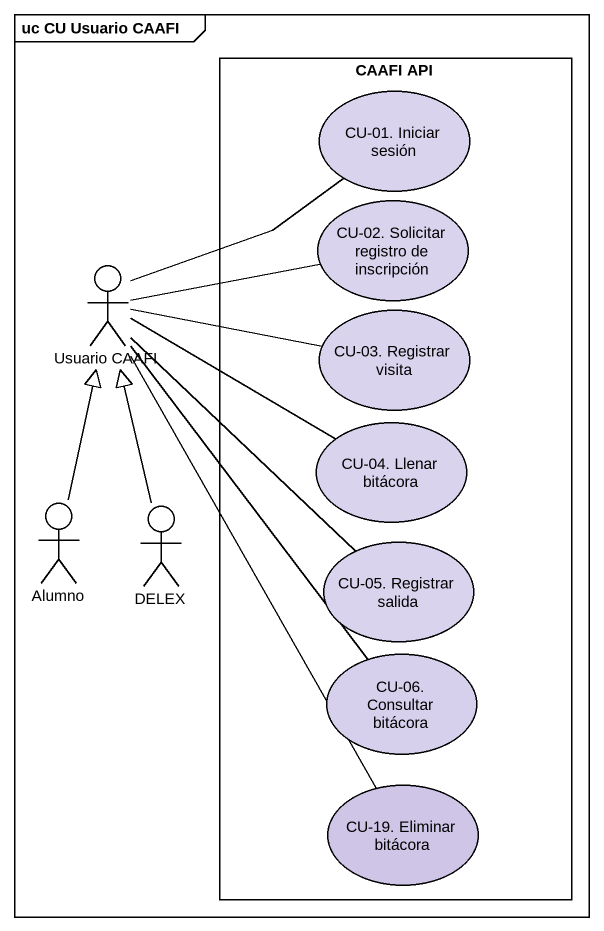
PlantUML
@startuml
mainframe uc CU Usuario CAAFI
rectangle "CAAFI API" as CAAFI_API {
  usecase "CU-01. Iniciar sesión" as CU_01_Iniciar_sesión #DAD3EE
  usecase "CU-02. Solicitar registro de inscripción" as CU_02_Solicitar_registro_de #DAD3EE
  usecase "CU-03. Registrar visita" as CU_03_Registrar_visita #DAD3EE
  usecase "CU-04. Llenar bitácora" as CU_04_Llenar_bitácora #DAD3EE
  usecase "CU-05. Registrar salida" as CU_05_Registrar_salida #DAD3EE
  usecase "CU-06. Consultar bitácora" as CU_06_Consultar_bitácora #D7D0EC
  usecase "CU-19. Eliminar bitácora" as CU_19_Eliminar_bitácora #CEC5E7
}
actor "Usuario CAAFI" as Usuario_CAAFI
actor Alumno
actor DELEX
Usuario_CAAFI -up- CU_01_Iniciar_sesión
Usuario_CAAFI -right- CU_02_Solicitar_registro_de
Usuario_CAAFI -right- CU_03_Registrar_visita
Usuario_CAAFI -right- CU_04_Llenar_bitácora
Usuario_CAAFI -- CU_05_Registrar_salida
Alumno -up-|> Usuario_CAAFI
DELEX -up-|> Usuario_CAAFI
CU_06_Consultar_bitácora -up- Usuario_CAAFI
CU_19_Eliminar_bitácora -up- Usuario_CAAFI
@enduml
